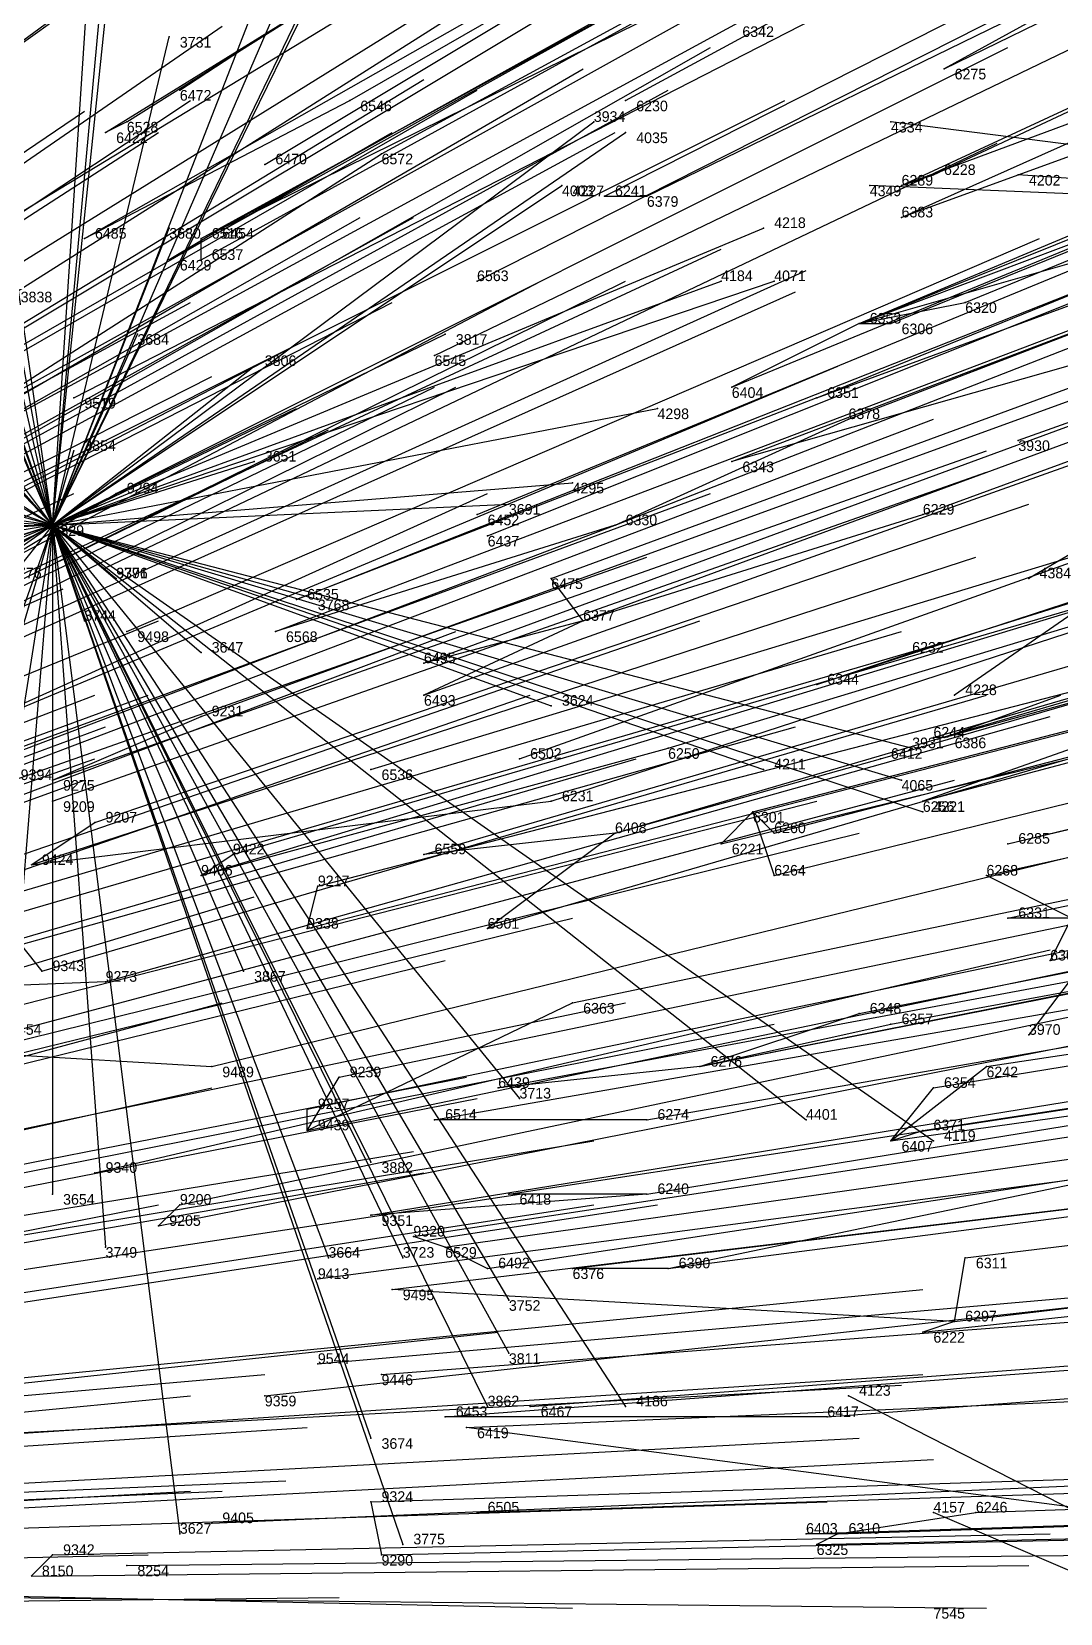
# Model space of a CAD drawing. Extents: x -0.5 to 0.59, y -0.5 to 0.59.
# Drawn here: x 0.208 to 0.305, y -0.0005 to 0.1485 of the extents above; entities that cross this region are included whole.
import ezdxf

# ---------------------------------------------------------------- set-up
doc = ezdxf.new("R2010")
doc.units = 0
for name, color, linetype in [('Facilities', 3, 'CONTINUOUS'), ('Facilities_lines', 3, 'CONTINUOUS'), ('Normals', 1, 'CONTINUOUS'), ('Source_points', 5, 'CONTINUOUS'), ('Text', 3, 'CONTINUOUS')]:
    doc.layers.add(name, color=color, linetype=linetype)

msp = doc.modelspace()

# ---------------------------------------------------------------- linework, layer by layer
at = {"layer": 'Facilities', "color": 3}
for p in [(0.222, 0.143, -0.66), (0.264, 0.142, -0.749), (0.217, 0.14, -0.644), (0.23, 0.136, -0.668), (0.262, 0.133, -0.735), (0.29, 0.134, -0.798), (0.226, 0.13, -0.65), (0.213, 0.129, -0.623), (0.224, 0.127, -0.644), (0.25, 0.125, -0.699), (0.286, 0.121, -0.778), (0.246, 0.118, -0.682), (0.212, 0.114, -0.601), (0.282, 0.114, -0.761), (0.25, 0.103, -0.676), (0.21, 0.102, -1.25), (0.263, 0.102, -0.706), (0.251, 0.101, -0.675), (0.215, 0.098, -0.591), (0.26, 0.093, -0.689), (0.217, 0.092, -0.59), (0.282, 0.087, -0.739), (0.294, 0.082, -0.763), (0.24, 0.079, -0.632), (0.254, 0.08, -0.667), (0.21, 0.078, -0.561), (0.276, 0.075, -0.714), (0.263, 0.073, -0.682), (0.3, 0.072, -0.772), (0.224, 0.069, -0.586), (0.234, 0.064, -0.606), (0.215, 0.059, -0.557), (0.271, 0.051, -0.69), (0.234, 0.045, -0.596), (0.266, 0.046, -0.676), (0.289, 0.044, -0.731), (0.214, 0.041, -0.545), (0.266, 0.039, -0.673), (0.222, 0.038, -0.563), (0.247, 0.034, -0.623), (0.268, 0.032, -0.676), (0.235, 0.031, -0.592), (0.295, 0.027, -0.742), (0.235, 0.023, -0.59), (0.241, 0.022, -0.605), (0.23, 0.02, -0.577), (0.255, 0.019, -0.64), (0.283, 0.018, -0.708), (0.24, 0.01, -0.601), (0.25, 0.009, -0.626), (0.225, 0.008, -0.563), (0.284, 0.007, -0.711), (0.217, 0.004, -0.544)]:
    msp.add_point(p, dxfattribs=at)
at = {"layer": 'Facilities_lines', "color": 3}
for p, q in [((0.365, 0.184, -1.022), (0.294, 0.145, -0.82)), ((0.21, 0.102, -1.25), (0.215, 0.178, -1.25)), ((0.21, 0.102, -1.25), (0.217, 0.169, -1.25)), ((0.21, 0.102, -1.25), (0.216, 0.167, -1.25)), ((0.226, 0.13, -0.65), (0.301, 0.167, -0.86)), ((0.21, 0.102, -1.25), (0.201, 0.164, -1.25)), ((0.21, 0.102, -1.25), (0.189, 0.161, -1.25)), ((0.21, 0.102, -1.25), (0.239, 0.162, -1.25)), ((0.21, 0.102, -1.25), (0.233, 0.161, -1.25)), ((0.21, 0.102, -1.25), (0.233, 0.155, -1.25)), ((0.286, 0.121, -0.778), (0.373, 0.156, -1.011)), ((0.21, 0.102, -1.25), (0.195, 0.153, -1.25)), ((0.21, 0.102, -1.25), (0.192, 0.151, -1.25)), ((0.21, 0.102, -1.25), (0.234, 0.151, -1.25)), ((0.21, 0.102, -1.25), (0.199, 0.15, -1.25)), ((0.21, 0.102, -1.25), (0.166, 0.148, -1.25)), ((0.21, 0.102, -1.25), (0.221, 0.148, -1.25)), ((0.29, 0.134, -0.798), (0.325, 0.147, -0.892)), ((0.334, 0.147, -0.913), (0.29, 0.131, -0.796)), ((0.286, 0.121, -0.778), (0.347, 0.144, -0.94)), ((0.21, 0.102, -1.25), (0.173, 0.143, -1.25)), ((0.21, 0.102, -1.25), (0.18, 0.142, -1.25)), ((0.21, 0.102, -1.25), (0.193, 0.143, -1.25)), ((0.213, 0.129, -0.623), (0.238, 0.142, -0.693)), ((0.21, 0.102, -1.25), (0.194, 0.14, -1.25)), ((0.21, 0.102, -1.25), (0.261, 0.14, -1.25)), ((0.21, 0.102, -1.25), (0.264, 0.139, -1.25)), ((0.217, 0.14, -0.644), (0.215, 0.139, -0.641)), ((0.36, 0.131, -1.25), (0.289, 0.14, -1.25)), ((0.21, 0.102, -1.25), (0.195, 0.137, -1.25)), ((0.202, 0.112, -0.578), (0.241, 0.137, -0.692)), ((0.29, 0.134, -0.798), (0.293, 0.135, -0.808)), ((0.36, 0.131, -1.25), (0.301, 0.135, -1.25)), ((0.21, 0.102, -1.25), (0.258, 0.134, -1.25)), ((0.21, 0.102, -1.25), (0.258, 0.134, -1.25)), ((0.262, 0.133, -0.735), (0.266, 0.133, -0.742)), ((0.286, 0.121, -0.778), (0.328, 0.133, -0.885)), ((0.36, 0.131, -1.25), (0.287, 0.134, -1.25)), ((0.21, 0.102, -1.25), (0.221, 0.13, -1.25)), ((0.21, 0.102, -1.25), (0.277, 0.13, -1.25)), ((0.226, 0.13, -0.65), (0.221, 0.127, -0.637)), ((0.36, 0.131, -1.25), (0.295, 0.086, -1.25)), ((0.36, 0.131, -1.25), (0.301, 0.11, -1.25)), ((0.36, 0.131, -1.25), (0.302, 0.054, -1.25)), ((0.36, 0.131, -1.25), (0.302, 0.097, -1.25)), ((0.224, 0.127, -0.644), (0.224, 0.129, -0.647)), ((0.282, 0.114, -0.761), (0.323, 0.129, -0.869)), ((0.341, 0.127, -0.909), (0.274, 0.108, -0.736)), ((0.21, 0.102, -1.25), (0.146, 0.124, -1.25)), ((0.21, 0.102, -1.25), (0.17, 0.125, -1.25)), ((0.21, 0.102, -1.25), (0.206, 0.124, -1.25)), ((0.21, 0.102, -1.25), (0.278, 0.125, -1.25)), ((0.21, 0.102, -1.25), (0.273, 0.125, -1.25)), ((0.286, 0.121, -0.778), (0.296, 0.123, -0.8)), ((0.286, 0.121, -0.778), (0.274, 0.115, -0.742)), ((0.286, 0.121, -0.778), (0.289, 0.121, -0.783)), ((0.21, 0.102, -1.25), (0.218, 0.12, -1.25)), ((0.21, 0.102, -1.25), (0.247, 0.12, -1.25)), ((0.21, 0.102, -1.25), (0.185, 0.118, -1.25)), ((0.21, 0.102, -1.25), (0.229, 0.117, -1.25)), ((0.282, 0.114, -0.761), (0.233, 0.095, -0.63)), ((0.21, 0.102, -1.25), (0.138, 0.112, -1.25)), ((0.21, 0.102, -1.25), (0.267, 0.113, -1.25)), ((0.263, 0.102, -0.706), (0.285, 0.112, -0.765)), ((0.21, 0.102, -1.25), (0.202, 0.111, -1.25)), ((0.21, 0.102, -1.25), (0.212, 0.109, -1.25)), ((0.21, 0.102, -1.25), (0.188, 0.108, -1.25)), ((0.21, 0.102, -1.25), (0.229, 0.108, -1.25)), ((0.21, 0.102, -1.25), (0.259, 0.106, -1.25)), ((0.21, 0.102, -1.25), (0.157, 0.105, -1.25)), ((0.181, 0.084, -0.498), (0.216, 0.105, -0.602)), ((0.21, 0.102, -1.25), (0.253, 0.104, -1.25)), ((0.26, 0.093, -0.689), (0.292, 0.103, -0.774)), ((0.21, 0.102, -1.25), (0.15, 0.083, -1.25)), ((0.21, 0.102, -1.25), (0.15, 0.101, -1.25)), ((0.21, 0.102, -1.25), (0.151, 0.068, -1.25)), ((0.21, 0.102, -1.25), (0.154, 0.063, -1.25)), ((0.21, 0.102, -1.25), (0.155, 0.093, -1.25)), ((0.21, 0.102, -1.25), (0.168, 0.079, -1.25)), ((0.21, 0.102, -1.25), (0.173, 0.081, -1.25)), ((0.21, 0.102, -1.25), (0.185, 0.017, -1.25)), ((0.21, 0.102, -1.25), (0.188, 0.093, -1.25)), ((0.21, 0.102, -1.25), (0.191, 0.101, -1.25)), ((0.21, 0.102, -1.25), (0.194, 0.057, -1.25)), ((0.21, 0.102, -1.25), (0.195, 0.097, -1.25)), ((0.21, 0.102, -1.25), (0.197, 0.02, -1.25)), ((0.21, 0.102, -1.25), (0.202, 0.004, -1.25)), ((0.21, 0.102, -1.25), (0.206, 0.097, -1.25)), ((0.21, 0.102, -1.25), (0.222, 0.007, -1.25)), ((0.21, 0.102, -1.25), (0.24, 0.016, -1.25)), ((0.21, 0.102, -1.25), (0.243, 0.006, -1.25)), ((0.21, 0.102, -1.25), (0.243, 0.033, -1.25)), ((0.21, 0.102, -1.25), (0.253, 0.029, -1.25)), ((0.21, 0.102, -1.25), (0.257, 0.085, -1.25)), ((0.21, 0.102, -1.25), (0.224, 0.09, -1.25)), ((0.21, 0.102, -1.25), (0.21, 0.039, -1.25)), ((0.21, 0.102, -1.25), (0.236, 0.033, -1.25)), ((0.21, 0.102, -1.25), (0.254, 0.048, -1.25)), ((0.21, 0.102, -1.25), (0.213, 0.093, -1.25)), ((0.21, 0.102, -1.25), (0.215, 0.034, -1.25)), ((0.21, 0.102, -1.25), (0.235, 0.095, -1.25)), ((0.21, 0.102, -1.25), (0.216, 0.097, -1.25)), ((0.21, 0.102, -1.25), (0.253, 0.024, -1.25)), ((0.21, 0.102, -1.25), (0.251, 0.019, -1.25)), ((0.21, 0.102, -1.25), (0.228, 0.06, -1.25)), ((0.21, 0.102, -1.25), (0.24, 0.042, -1.25)), ((0.21, 0.102, -1.25), (0.291, 0.081, -1.25)), ((0.21, 0.102, -1.25), (0.29, 0.078, -1.25)), ((0.21, 0.102, -1.25), (0.293, 0.044, -1.25)), ((0.21, 0.102, -1.25), (0.264, 0.019, -1.25)), ((0.21, 0.102, -1.25), (0.277, 0.079, -1.25)), ((0.21, 0.102, -1.25), (0.292, 0.075, -1.25)), ((0.21, 0.102, -1.25), (0.281, 0.046, -1.25)), ((0.263, 0.102, -0.706), (0.231, 0.092, -0.622)), ((0.26, 0.093, -0.689), (0.257, 0.097, -0.686)), ((0.26, 0.093, -0.689), (0.245, 0.086, -0.648)), ((0.26, 0.093, -0.689), (0.245, 0.089, -0.652)), ((0.282, 0.087, -0.739), (0.291, 0.09, -0.762)), ((0.326, 0.088, -0.844), (0.292, 0.076, -0.754)), ((0.294, 0.082, -0.763), (0.305, 0.086, -0.792)), ((0.21, 0.078, -0.561), (0.224, 0.084, -0.598)), ((0.294, 0.082, -0.763), (0.293, 0.082, -0.761)), ((0.224, 0.069, -0.586), (0.268, 0.081, -0.699)), ((0.3, 0.072, -0.772), (0.338, 0.081, -0.868)), ((0.263, 0.073, -0.682), (0.288, 0.08, -0.748)), ((0.21, 0.078, -0.561), (0.21, 0.076, -0.559)), ((0.208, 0.07, -0.55), (0.257, 0.076, -0.671)), ((0.276, 0.075, -0.714), (0.273, 0.072, -0.706)), ((0.276, 0.075, -0.714), (0.278, 0.069, -0.715)), ((0.276, 0.075, -0.714), (0.278, 0.073, -0.718)), ((0.208, 0.07, -0.55), (0.214, 0.074, -0.567)), ((0.263, 0.073, -0.682), (0.245, 0.071, -0.639)), ((0.263, 0.073, -0.682), (0.251, 0.064, -0.648)), ((0.224, 0.069, -0.586), (0.227, 0.071, -0.594)), ((0.306, 0.065, -0.783), (0.298, 0.069, -0.764)), ((0.234, 0.064, -0.606), (0.235, 0.068, -0.611)), ((0.205, 0.065, -0.537), (0.209, 0.06, -0.545)), ((0.306, 0.065, -0.783), (0.3, 0.065, -0.769)), ((0.306, 0.065, -0.783), (0.304, 0.061, -0.775)), ((0.215, 0.059, -0.557), (0.191, 0.058, -0.498)), ((0.271, 0.051, -0.69), (0.311, 0.059, -0.791)), ((0.234, 0.045, -0.596), (0.259, 0.057, -0.663)), ((0.271, 0.051, -0.69), (0.286, 0.056, -0.729)), ((0.271, 0.051, -0.69), (0.289, 0.055, -0.737)), ((0.192, 0.053, -0.498), (0.225, 0.051, -0.577)), ((0.271, 0.051, -0.69), (0.252, 0.049, -0.641)), ((0.289, 0.044, -0.731), (0.298, 0.051, -0.755)), ((0.234, 0.045, -0.596), (0.237, 0.05, -0.606)), ((0.289, 0.044, -0.731), (0.293, 0.049, -0.744)), ((0.234, 0.045, -0.596), (0.234, 0.047, -0.598)), ((0.266, 0.046, -0.676), (0.246, 0.046, -0.626)), ((0.289, 0.044, -0.731), (0.292, 0.045, -0.74)), ((0.268, 0.032, -0.676), (0.316, 0.042, -0.797)), ((0.266, 0.039, -0.673), (0.24, 0.037, -0.608)), ((0.266, 0.039, -0.673), (0.253, 0.039, -0.64)), ((0.222, 0.038, -0.563), (0.22, 0.036, -0.558)), ((0.247, 0.034, -0.623), (0.244, 0.035, -0.617)), ((0.247, 0.034, -0.623), (0.251, 0.032, -0.633)), ((0.295, 0.027, -0.742), (0.296, 0.033, -0.746)), ((0.268, 0.032, -0.676), (0.259, 0.032, -0.652)), ((0.295, 0.027, -0.742), (0.242, 0.03, -0.61)), ((0.295, 0.027, -0.742), (0.292, 0.026, -0.733)), ((0.375, -0.026, -1.25), (0.285, 0.02, -1.25)), ((0.283, 0.018, -0.708), (0.247, 0.018, -0.62)), ((0.31, 0.009, -0.776), (0.249, 0.017, -0.625)), ((0.24, 0.01, -0.601), (0.241, 0.005, -0.603)), ((0.284, 0.007, -0.711), (0.297, 0.009, -0.742)), ((0.375, -0.026, -1.25), (0.293, 0.009, -1.25)), ((0.284, 0.007, -0.711), (0.281, 0.007, -0.702)), ((0.284, 0.007, -0.711), (0.282, 0.006, -0.705)), ((0.208, 0.003, -0.521), (0.21, 0.005, -0.526))]:
    msp.add_line(p, q, dxfattribs=at)
at = {"layer": 'Normals', "color": 1}
for p, q in [((0.201, 0.143, -0.617), (0.276, 0.197, -0.579)), ((0.201, 0.143, -0.616), (0.276, 0.197, -0.578)), ((0.222, 0.143, -0.66), (0.3, 0.194, -0.624)), ((0.215, 0.139, -0.641), (0.294, 0.188, -0.604)), ((0.217, 0.14, -0.644), (0.295, 0.189, -0.607)), ((0.238, 0.142, -0.693), (0.318, 0.188, -0.655)), ((0.264, 0.142, -0.749), (0.345, 0.186, -0.711)), ((0.294, 0.145, -0.82), (0.378, 0.186, -0.783)), ((0.23, 0.136, -0.668), (0.31, 0.184, -0.632)), ((0.241, 0.137, -0.692), (0.322, 0.181, -0.654)), ((0.213, 0.129, -0.623), (0.294, 0.175, -0.586)), ((0.226, 0.13, -0.65), (0.307, 0.175, -0.613)), ((0.262, 0.133, -0.735), (0.345, 0.175, -0.697)), ((0.293, 0.135, -0.808), (0.378, 0.175, -0.771)), ((0.198, 0.126, -0.588), (0.277, 0.174, -0.549)), ((0.224, 0.129, -0.647), (0.306, 0.174, -0.61)), ((0.266, 0.133, -0.742), (0.348, 0.173, -0.704)), ((0.29, 0.134, -0.798), (0.374, 0.173, -0.762)), ((0.221, 0.127, -0.637), (0.302, 0.172, -0.6)), ((0.224, 0.127, -0.644), (0.306, 0.172, -0.607)), ((0.29, 0.131, -0.796), (0.375, 0.169, -0.759)), ((0.25, 0.125, -0.699), (0.333, 0.167, -0.662)), ((0.149, 0.105, -0.456), (0.224, 0.16, -0.419)), ((0.18, 0.11, -0.528), (0.259, 0.159, -0.491)), ((0.246, 0.118, -0.682), (0.329, 0.158, -0.644)), ((0.296, 0.123, -0.8), (0.382, 0.158, -0.763)), ((0.188, 0.109, -0.544), (0.268, 0.157, -0.508)), ((0.202, 0.112, -0.578), (0.283, 0.157, -0.54)), ((0.286, 0.121, -0.778), (0.372, 0.157, -0.741)), ((0.204, 0.111, -0.58), (0.285, 0.155, -0.542)), ((0.212, 0.114, -0.601), (0.294, 0.156, -0.564)), ((0.289, 0.121, -0.783), (0.375, 0.156, -0.746)), ((0.175, 0.104, -0.509), (0.254, 0.154, -0.474)), ((0.149, 0.096, -0.444), (0.226, 0.149, -0.408)), ((0.274, 0.115, -0.742), (0.359, 0.15, -0.704)), ((0.282, 0.114, -0.761), (0.368, 0.149, -0.723)), ((0.221, 0.148, -1.25), (0.221, 0.148, -1.15)), ((0.191, 0.101, -0.54), (0.272, 0.147, -0.503)), ((0.216, 0.105, -0.602), (0.3, 0.147, -0.565)), ((0.179, 0.098, -0.51), (0.26, 0.145, -0.474)), ((0.285, 0.112, -0.765), (0.371, 0.145, -0.728)), ((0.166, 0.096, -0.48), (0.245, 0.144, -0.442)), ((0.146, 0.091, -0.43), (0.223, 0.142, -0.393)), ((0.17, 0.097, -0.488), (0.25, 0.143, -0.451)), ((0.186, 0.098, -0.526), (0.268, 0.143, -0.49)), ((0.195, 0.1, -0.549), (0.279, 0.142, -0.513)), ((0.136, 0.089, -0.406), (0.213, 0.141, -0.368)), ((0.274, 0.108, -0.736), (0.361, 0.141, -0.7)), ((0.141, 0.088, -0.417), (0.22, 0.139, -0.38)), ((0.162, 0.093, -0.466), (0.242, 0.139, -0.428)), ((0.182, 0.095, -0.512), (0.263, 0.139, -0.475)), ((0.261, 0.14, -1.25), (0.261, 0.14, -1.15)), ((0.264, 0.139, -1.25), (0.264, 0.139, -1.15)), ((0.289, 0.14, -1.25), (0.289, 0.14, -1.15)), ((0.215, 0.098, -0.591), (0.299, 0.138, -0.554)), ((0.25, 0.103, -0.676), (0.335, 0.138, -0.638)), ((0.263, 0.102, -0.706), (0.35, 0.136, -0.669)), ((0.251, 0.101, -0.675), (0.336, 0.135, -0.637)), ((0.292, 0.103, -0.774), (0.379, 0.135, -0.737)), ((0.301, 0.135, -1.25), (0.301, 0.135, -1.15)), ((0.258, 0.134, -1.25), (0.258, 0.134, -1.15)), ((0.258, 0.134, -1.25), (0.258, 0.134, -1.15)), ((0.287, 0.134, -1.25), (0.287, 0.134, -1.15)), ((0.158, 0.085, -0.449), (0.239, 0.131, -0.412)), ((0.163, 0.086, -0.461), (0.244, 0.131, -0.424)), ((0.221, 0.13, -1.25), (0.221, 0.13, -1.15)), ((0.277, 0.13, -1.25), (0.277, 0.13, -1.15)), ((0.217, 0.092, -0.59), (0.303, 0.129, -0.554)), ((0.233, 0.095, -0.63), (0.319, 0.129, -0.592)), ((0.257, 0.097, -0.686), (0.344, 0.129, -0.648)), ((0.189, 0.089, -0.523), (0.273, 0.128, -0.486)), ((0.197, 0.088, -0.539), (0.281, 0.126, -0.502)), ((0.174, 0.082, -0.48), (0.256, 0.125, -0.443)), ((0.181, 0.084, -0.498), (0.264, 0.125, -0.461)), ((0.195, 0.086, -0.533), (0.28, 0.124, -0.496)), ((0.231, 0.092, -0.622), (0.318, 0.125, -0.585)), ((0.26, 0.093, -0.689), (0.347, 0.125, -0.652)), ((0.273, 0.125, -1.25), (0.273, 0.125, -1.15)), ((0.278, 0.125, -1.25), (0.278, 0.125, -1.15)), ((0.142, 0.079, -0.405), (0.223, 0.123, -0.368)), ((0.16, 0.081, -0.448), (0.242, 0.123, -0.41)), ((0.245, 0.089, -0.652), (0.332, 0.121, -0.615)), ((0.218, 0.12, -1.25), (0.218, 0.12, -1.15)), ((0.247, 0.12, -1.25), (0.247, 0.12, -1.15)), ((0.152, 0.077, -0.426), (0.233, 0.119, -0.386)), ((0.291, 0.09, -0.762), (0.38, 0.118, -0.725)), ((0.198, 0.081, -0.535), (0.284, 0.117, -0.498)), ((0.229, 0.117, -1.25), (0.229, 0.117, -1.15)), ((0.245, 0.086, -0.648), (0.332, 0.117, -0.61)), ((0.142, 0.074, -0.4), (0.225, 0.116, -0.364)), ((0.163, 0.075, -0.447), (0.246, 0.115, -0.408)), ((0.165, 0.074, -0.453), (0.248, 0.115, -0.414)), ((0.224, 0.084, -0.598), (0.312, 0.116, -0.562)), ((0.282, 0.087, -0.739), (0.371, 0.116, -0.702)), ((0.15, 0.073, -0.417), (0.233, 0.113, -0.379)), ((0.206, 0.079, -0.552), (0.293, 0.112, -0.515)), ((0.267, 0.113, -1.25), (0.267, 0.113, -1.15)), ((0.154, 0.071, -0.424), (0.236, 0.111, -0.384)), ((0.254, 0.08, -0.667), (0.341, 0.111, -0.628)), ((0.21, 0.078, -0.561), (0.298, 0.109, -0.525)), ((0.212, 0.109, -1.25), (0.212, 0.109, -1.15)), ((0.301, 0.11, -1.25), (0.301, 0.11, -1.15)), ((0.229, 0.108, -1.25), (0.229, 0.108, -1.15)), ((0.268, 0.081, -0.699), (0.357, 0.108, -0.662)), ((0.293, 0.082, -0.761), (0.382, 0.108, -0.724)), ((0.21, 0.076, -0.559), (0.298, 0.107, -0.522)), ((0.24, 0.079, -0.632), (0.329, 0.106, -0.594)), ((0.259, 0.106, -1.25), (0.259, 0.106, -1.15)), ((0.288, 0.08, -0.748), (0.378, 0.106, -0.711)), ((0.294, 0.082, -0.763), (0.384, 0.107, -0.726)), ((0.128, 0.065, -0.359), (0.212, 0.105, -0.322)), ((0.167, 0.067, -0.451), (0.251, 0.105, -0.412)), ((0.185, 0.073, -0.497), (0.272, 0.105, -0.459)), ((0.257, 0.076, -0.671), (0.346, 0.105, -0.634)), ((0.214, 0.074, -0.567), (0.302, 0.104, -0.53)), ((0.253, 0.104, -1.25), (0.253, 0.104, -1.15)), ((0.176, 0.069, -0.472), (0.263, 0.102, -0.435)), ((0.21, 0.102, -1.25), (0.21, 0.102, -1.15)), ((0.292, 0.076, -0.754), (0.382, 0.1, -0.717)), ((0.178, 0.068, -0.477), (0.266, 0.099, -0.44)), ((0.208, 0.07, -0.55), (0.297, 0.099, -0.512)), ((0.263, 0.073, -0.682), (0.352, 0.099, -0.645)), ((0.216, 0.097, -1.25), (0.216, 0.097, -1.15)), ((0.227, 0.071, -0.594), (0.316, 0.097, -0.557)), ((0.245, 0.071, -0.639), (0.334, 0.097, -0.602)), ((0.276, 0.075, -0.714), (0.365, 0.098, -0.676)), ((0.302, 0.097, -1.25), (0.302, 0.097, -1.15)), ((0.126, 0.059, -0.346), (0.211, 0.096, -0.31)), ((0.224, 0.069, -0.586), (0.313, 0.096, -0.549)), ((0.278, 0.073, -0.718), (0.367, 0.096, -0.68)), ((0.235, 0.095, -1.25), (0.235, 0.095, -1.15)), ((0.273, 0.072, -0.706), (0.363, 0.094, -0.668)), ((0.3, 0.072, -0.772), (0.391, 0.094, -0.736)), ((0.134, 0.058, -0.364), (0.22, 0.093, -0.328)), ((0.184, 0.063, -0.485), (0.271, 0.093, -0.448)), ((0.213, 0.093, -1.25), (0.213, 0.093, -1.15)), ((0.163, 0.06, -0.433), (0.248, 0.092, -0.393)), ((0.202, 0.066, -0.531), (0.29, 0.092, -0.493)), ((0.205, 0.065, -0.537), (0.294, 0.091, -0.5)), ((0.235, 0.068, -0.611), (0.324, 0.091, -0.573)), ((0.278, 0.069, -0.715), (0.367, 0.091, -0.677)), ((0.224, 0.09, -1.25), (0.224, 0.09, -1.15)), ((0.251, 0.064, -0.648), (0.34, 0.09, -0.61)), ((0.298, 0.069, -0.764), (0.388, 0.089, -0.727)), ((0.234, 0.064, -0.606), (0.323, 0.087, -0.568)), ((0.128, 0.053, -0.346), (0.214, 0.086, -0.309)), ((0.132, 0.054, -0.356), (0.219, 0.086, -0.319)), ((0.168, 0.056, -0.442), (0.255, 0.086, -0.404)), ((0.209, 0.06, -0.545), (0.298, 0.086, -0.507)), ((0.257, 0.085, -1.25), (0.257, 0.085, -1.15)), ((0.295, 0.086, -1.25), (0.295, 0.086, -1.15)), ((0.215, 0.059, -0.557), (0.304, 0.084, -0.519)), ((0.3, 0.065, -0.769), (0.391, 0.084, -0.732)), ((0.128, 0.051, -0.343), (0.215, 0.083, -0.306)), ((0.191, 0.058, -0.498), (0.28, 0.083, -0.461)), ((0.291, 0.081, -1.25), (0.291, 0.081, -1.15)), ((0.126, 0.049, -0.338), (0.214, 0.08, -0.302)), ((0.176, 0.054, -0.461), (0.265, 0.08, -0.424)), ((0.277, 0.079, -1.25), (0.277, 0.079, -1.15)), ((0.304, 0.061, -0.775), (0.395, 0.08, -0.738)), ((0.125, 0.046, -0.334), (0.213, 0.078, -0.299)), ((0.205, 0.054, -0.531), (0.295, 0.078, -0.493)), ((0.29, 0.078, -1.25), (0.29, 0.078, -1.15)), ((0.192, 0.053, -0.498), (0.282, 0.076, -0.46)), ((0.259, 0.057, -0.663), (0.35, 0.076, -0.627)), ((0.292, 0.075, -1.25), (0.292, 0.075, -1.15)), ((0.286, 0.056, -0.729), (0.377, 0.074, -0.691)), ((0.197, 0.051, -0.507), (0.286, 0.073, -0.469)), ((0.225, 0.051, -0.577), (0.315, 0.073, -0.539)), ((0.289, 0.055, -0.737), (0.381, 0.072, -0.699)), ((0.237, 0.05, -0.606), (0.328, 0.069, -0.569)), ((0.271, 0.051, -0.69), (0.362, 0.069, -0.652)), ((0.14, 0.04, -0.363), (0.229, 0.067, -0.326)), ((0.234, 0.047, -0.598), (0.325, 0.066, -0.56)), ((0.252, 0.049, -0.641), (0.343, 0.066, -0.604)), ((0.169, 0.043, -0.436), (0.259, 0.065, -0.398)), ((0.298, 0.051, -0.755), (0.389, 0.065, -0.717)), ((0.234, 0.045, -0.596), (0.325, 0.064, -0.559)), ((0.293, 0.049, -0.744), (0.385, 0.064, -0.706)), ((0.214, 0.041, -0.545), (0.304, 0.062, -0.507)), ((0.246, 0.046, -0.626), (0.338, 0.062, -0.589)), ((0.266, 0.046, -0.676), (0.358, 0.062, -0.639)), ((0.157, 0.039, -0.405), (0.247, 0.061, -0.368)), ((0.228, 0.06, -1.25), (0.228, 0.06, -1.15)), ((0.292, 0.045, -0.74), (0.384, 0.059, -0.702)), ((0.137, 0.033, -0.351), (0.226, 0.057, -0.314)), ((0.173, 0.038, -0.443), (0.264, 0.057, -0.406)), ((0.222, 0.038, -0.563), (0.312, 0.057, -0.525)), ((0.289, 0.044, -0.731), (0.381, 0.057, -0.693)), ((0.187, 0.037, -0.477), (0.278, 0.055, -0.439)), ((0.22, 0.036, -0.558), (0.311, 0.054, -0.521)), ((0.266, 0.039, -0.673), (0.358, 0.054, -0.636)), ((0.302, 0.054, -1.25), (0.302, 0.054, -1.15)), ((0.253, 0.039, -0.64), (0.345, 0.053, -0.604)), ((0.24, 0.037, -0.608), (0.332, 0.052, -0.571)), ((0.157, 0.032, -0.401), (0.249, 0.05, -0.366)), ((0.135, 0.029, -0.345), (0.225, 0.049, -0.307)), ((0.158, 0.03, -0.403), (0.25, 0.048, -0.367)), ((0.244, 0.035, -0.617), (0.336, 0.049, -0.579)), ((0.254, 0.048, -1.25), (0.254, 0.048, -1.15)), ((0.247, 0.034, -0.623), (0.339, 0.047, -0.585)), ((0.251, 0.032, -0.633), (0.343, 0.046, -0.596)), ((0.281, 0.046, -1.25), (0.281, 0.046, -1.15)), ((0.17, 0.029, -0.431), (0.261, 0.044, -0.393)), ((0.268, 0.032, -0.676), (0.361, 0.044, -0.639)), ((0.293, 0.044, -1.25), (0.293, 0.044, -1.15)), ((0.296, 0.033, -0.746), (0.388, 0.044, -0.708)), ((0.152, 0.028, -0.386), (0.244, 0.043, -0.35)), ((0.235, 0.031, -0.592), (0.326, 0.043, -0.554)), ((0.24, 0.042, -1.25), (0.24, 0.042, -1.15)), ((0.259, 0.032, -0.652), (0.351, 0.043, -0.616)), ((0.153, 0.025, -0.388), (0.245, 0.041, -0.351)), ((0.242, 0.03, -0.61), (0.334, 0.041, -0.572)), ((0.162, 0.025, -0.408), (0.254, 0.039, -0.373)), ((0.21, 0.039, -1.25), (0.21, 0.039, -1.15)), ((0.129, 0.02, -0.326), (0.22, 0.038, -0.289)), ((0.17, 0.024, -0.428), (0.261, 0.038, -0.39)), ((0.176, 0.024, -0.443), (0.267, 0.038, -0.405)), ((0.295, 0.027, -0.742), (0.387, 0.038, -0.704)), ((0.292, 0.026, -0.733), (0.384, 0.036, -0.696)), ((0.215, 0.034, -1.25), (0.215, 0.034, -1.15)), ((0.236, 0.033, -1.25), (0.236, 0.033, -1.15)), ((0.243, 0.033, -1.25), (0.243, 0.033, -1.15)), ((0.2, 0.021, -0.503), (0.292, 0.03, -0.465)), ((0.23, 0.02, -0.577), (0.321, 0.03, -0.538)), ((0.235, 0.023, -0.59), (0.326, 0.031, -0.551)), ((0.241, 0.022, -0.605), (0.333, 0.029, -0.567)), ((0.253, 0.029, -1.25), (0.253, 0.029, -1.15)), ((0.159, 0.016, -0.4), (0.252, 0.026, -0.364)), ((0.255, 0.019, -0.64), (0.348, 0.026, -0.604)), ((0.247, 0.018, -0.62), (0.34, 0.025, -0.583)), ((0.253, 0.024, -1.25), (0.253, 0.024, -1.15)), ((0.283, 0.018, -0.708), (0.375, 0.025, -0.67)), ((0.138, 0.014, -0.347), (0.23, 0.022, -0.308)), ((0.197, 0.016, -0.495), (0.29, 0.021, -0.459)), ((0.2, 0.016, -0.5), (0.292, 0.022, -0.463)), ((0.249, 0.017, -0.625), (0.342, 0.021, -0.588)), ((0.13, 0.011, -0.326), (0.223, 0.02, -0.29)), ((0.285, 0.02, -1.25), (0.285, 0.02, -1.15)), ((0.251, 0.019, -1.25), (0.251, 0.019, -1.15)), ((0.264, 0.019, -1.25), (0.264, 0.019, -1.15)), ((0.142, 0.011, -0.357), (0.234, 0.017, -0.317)), ((0.193, 0.011, -0.483), (0.286, 0.016, -0.446)), ((0.24, 0.016, -1.25), (0.24, 0.016, -1.15)), ((0.199, 0.009, -0.499), (0.293, 0.014, -0.463)), ((0.14, 0.008, -0.351), (0.232, 0.012, -0.312)), ((0.225, 0.008, -0.563), (0.317, 0.012, -0.524)), ((0.24, 0.01, -0.601), (0.333, 0.013, -0.563)), ((0.25, 0.009, -0.626), (0.343, 0.012, -0.589)), ((0.297, 0.009, -0.742), (0.389, 0.012, -0.704)), ((0.13, 0.006, -0.326), (0.223, 0.011, -0.288)), ((0.133, 0.007, -0.334), (0.226, 0.011, -0.296)), ((0.19, 0.007, -0.476), (0.283, 0.01, -0.438)), ((0.281, 0.007, -0.702), (0.373, 0.01, -0.664)), ((0.284, 0.007, -0.711), (0.377, 0.01, -0.672)), ((0.293, 0.009, -1.25), (0.293, 0.009, -1.15)), ((0.282, 0.006, -0.705), (0.374, 0.008, -0.667)), ((0.21, 0.005, -0.526), (0.304, 0.007, -0.491)), ((0.222, 0.007, -1.25), (0.222, 0.007, -1.15)), ((0.241, 0.005, -0.603), (0.334, 0.007, -0.565)), ((0.243, 0.006, -1.25), (0.243, 0.006, -1.15)), ((0.126, 0.003, -0.316), (0.219, 0.005, -0.277)), ((0.217, 0.004, -0.544), (0.31, 0.005, -0.507)), ((0.208, 0.003, -0.521), (0.302, 0.004, -0.485)), ((0.166, 0.002, -0.414), (0.259, 0, -0.378)), ((0.144, 0, -0.36), (0.237, 0.001, -0.322)), ((0.205, 0.001, -0.512), (0.298, 0, -0.477))]:
    msp.add_line(p, q, dxfattribs=at)
at = {"layer": 'Source_points', "color": 5}
for p in [(0.221, 0.148, -1.25), (0.294, 0.145, -0.82), (0.238, 0.142, -0.693), (0.215, 0.139, -0.641), (0.261, 0.14, -1.25), (0.264, 0.139, -1.25), (0.289, 0.14, -1.25), (0.241, 0.137, -0.692), (0.293, 0.135, -0.808), (0.301, 0.135, -1.25), (0.258, 0.134, -1.25), (0.258, 0.134, -1.25), (0.266, 0.133, -0.742), (0.287, 0.134, -1.25), (0.221, 0.13, -1.25), (0.277, 0.13, -1.25), (0.29, 0.131, -0.796), (0.224, 0.129, -0.647), (0.221, 0.127, -0.637), (0.273, 0.125, -1.25), (0.278, 0.125, -1.25), (0.296, 0.123, -0.8), (0.289, 0.121, -0.783), (0.218, 0.12, -1.25), (0.247, 0.12, -1.25), (0.229, 0.117, -1.25), (0.274, 0.115, -0.742), (0.267, 0.113, -1.25), (0.285, 0.112, -0.765), (0.212, 0.109, -1.25), (0.301, 0.11, -1.25), (0.229, 0.108, -1.25), (0.274, 0.108, -0.736), (0.259, 0.106, -1.25), (0.216, 0.105, -0.602), (0.253, 0.104, -1.25), (0.292, 0.103, -0.774), (0.216, 0.097, -1.25), (0.257, 0.097, -0.686), (0.302, 0.097, -1.25), (0.233, 0.095, -0.63), (0.235, 0.095, -1.25), (0.213, 0.093, -1.25), (0.231, 0.092, -0.622), (0.224, 0.09, -1.25), (0.291, 0.09, -0.762), (0.245, 0.089, -0.652), (0.245, 0.086, -0.648), (0.257, 0.085, -1.25), (0.295, 0.086, -1.25), (0.224, 0.084, -0.598), (0.293, 0.082, -0.761), (0.268, 0.081, -0.699), (0.291, 0.081, -1.25), (0.277, 0.079, -1.25), (0.288, 0.08, -0.748), (0.29, 0.078, -1.25), (0.21, 0.076, -0.559), (0.257, 0.076, -0.671), (0.292, 0.076, -0.754), (0.292, 0.075, -1.25), (0.214, 0.074, -0.567), (0.273, 0.072, -0.706), (0.278, 0.073, -0.718), (0.227, 0.071, -0.594), (0.245, 0.071, -0.639), (0.278, 0.069, -0.715), (0.298, 0.069, -0.764), (0.235, 0.068, -0.611), (0.3, 0.065, -0.769), (0.251, 0.064, -0.648), (0.209, 0.06, -0.545), (0.228, 0.06, -1.25), (0.304, 0.061, -0.775), (0.259, 0.057, -0.663), (0.286, 0.056, -0.729), (0.289, 0.055, -0.737), (0.302, 0.054, -1.25), (0.225, 0.051, -0.577), (0.298, 0.051, -0.755), (0.237, 0.05, -0.606), (0.252, 0.049, -0.641), (0.254, 0.048, -1.25), (0.293, 0.049, -0.744), (0.234, 0.047, -0.598), (0.246, 0.046, -0.626), (0.281, 0.046, -1.25), (0.292, 0.045, -0.74), (0.293, 0.044, -1.25), (0.24, 0.042, -1.25), (0.21, 0.039, -1.25), (0.253, 0.039, -0.64), (0.22, 0.036, -0.558), (0.24, 0.037, -0.608), (0.244, 0.035, -0.617), (0.215, 0.034, -1.25), (0.236, 0.033, -1.25), (0.243, 0.033, -1.25), (0.296, 0.033, -0.746), (0.251, 0.032, -0.633), (0.259, 0.032, -0.652), (0.242, 0.03, -0.61), (0.253, 0.029, -1.25), (0.292, 0.026, -0.733), (0.253, 0.024, -1.25), (0.285, 0.02, -1.25), (0.247, 0.018, -0.62), (0.251, 0.019, -1.25), (0.264, 0.019, -1.25), (0.249, 0.017, -0.625), (0.24, 0.016, -1.25), (0.293, 0.009, -1.25), (0.297, 0.009, -0.742), (0.222, 0.007, -1.25), (0.243, 0.006, -1.25), (0.281, 0.007, -0.702), (0.282, 0.006, -0.705), (0.21, 0.005, -0.526), (0.241, 0.005, -0.603)]:
    msp.add_point(p, dxfattribs=at)

# ---------------------------------------------------------------- texts
at = {"layer": 'Text', "color": 3}
for s, p in [('6342', (0.275, 0.148, -0.78)), ('3731', (0.222, 0.147, -1.25)), ('6275', (0.295, 0.144, -0.82)), ('6472', (0.222, 0.142, -0.66)), ('6546', (0.239, 0.141, -0.693)), ('6230', (0.265, 0.141, -0.749)), ('3934', (0.261, 0.14, -1.25)), ('6422', (0.216, 0.138, -0.641)), ('6528', (0.217, 0.139, -0.644)), ('4035', (0.265, 0.138, -1.25)), ('4334', (0.289, 0.139, -1.25)), ('6470', (0.231, 0.136, -0.668)), ('6572', (0.241, 0.136, -0.692)), ('6228', (0.294, 0.135, -0.808)), ('6289', (0.29, 0.134, -0.798)), ('4202', (0.302, 0.134, -1.25)), ('4003', (0.258, 0.133, -1.25)), ('4227', (0.259, 0.133, -1.25)), ('6241', (0.263, 0.133, -0.735)), ('6379', (0.266, 0.132, -0.742)), ('4349', (0.287, 0.133, -1.25)), ('6383', (0.29, 0.131, -0.796)), ('6485', (0.214, 0.129, -0.623)), ('3680', (0.221, 0.129, -1.25)), ('6516', (0.225, 0.129, -0.647)), ('6454', (0.226, 0.129, -0.65)), ('4218', (0.278, 0.13, -1.25)), ('6429', (0.222, 0.126, -0.637)), ('6537', (0.225, 0.127, -0.644)), ('6563', (0.25, 0.125, -0.699)), ('4184', (0.273, 0.125, -1.25)), ('4071', (0.278, 0.125, -1.25)), ('3838', (0.207, 0.123, -1.25)), ('6320', (0.296, 0.122, -0.8)), ('6353', (0.287, 0.121, -0.778)), ('6306', (0.29, 0.12, -0.783)), ('3684', (0.218, 0.119, -1.25)), ('3817', (0.248, 0.119, -1.25)), ('3806', (0.23, 0.117, -1.25)), ('6545', (0.246, 0.117, -0.682)), ('6404', (0.274, 0.114, -0.742)), ('6351', (0.283, 0.114, -0.761)), ('9519', (0.213, 0.113, -0.601)), ('4298', (0.267, 0.112, -1.25)), ('6378', (0.285, 0.112, -0.765)), ('3854', (0.213, 0.109, -1.25)), ('3651', (0.23, 0.108, -1.25)), ('3930', (0.301, 0.109, -1.25)), ('6343', (0.275, 0.107, -0.736)), ('9294', (0.217, 0.105, -0.602)), ('4295', (0.259, 0.105, -1.25)), ('6452', (0.251, 0.102, -0.676)), ('3691', (0.253, 0.103, -1.25)), ('6330', (0.264, 0.102, -0.706)), ('6229', (0.292, 0.103, -0.774)), ('3829', (0.21, 0.101, -1.25)), ('6437', (0.251, 0.1, -0.675)), ('3776', (0.206, 0.097, -1.25)), ('3771', (0.216, 0.097, -1.25)), ('9396', (0.216, 0.097, -0.591)), ('6475', (0.257, 0.096, -0.686)), ('4384', (0.303, 0.097, -1.25)), ('6535', (0.234, 0.095, -0.63)), ('3744', (0.213, 0.093, -1.25)), ('3768', (0.235, 0.094, -1.25)), ('6377', (0.26, 0.093, -0.689)), ('9498', (0.218, 0.091, -0.59)), ('3647', (0.225, 0.09, -1.25)), ('6568', (0.232, 0.091, -0.622)), ('6232', (0.291, 0.09, -0.762)), ('6495', (0.245, 0.089, -0.652)), ('6344', (0.283, 0.087, -0.739)), ('4228', (0.296, 0.086, -1.25)), ('9231', (0.225, 0.084, -0.598)), ('6493', (0.245, 0.085, -0.648)), ('3624', (0.258, 0.085, -1.25)), ('3931', (0.291, 0.081, -1.25)), ('6244', (0.293, 0.082, -0.761)), ('6386', (0.295, 0.081, -0.763)), ('6502', (0.255, 0.08, -0.667)), ('6250', (0.268, 0.08, -0.699)), ('6412', (0.289, 0.08, -0.748)), ('9394', (0.207, 0.078, -0.552)), ('6536', (0.241, 0.078, -0.632)), ('4211', (0.278, 0.079, -1.25)), ('9275', (0.211, 0.077, -0.561)), ('4065', (0.29, 0.077, -1.25)), ('9209', (0.211, 0.075, -0.559)), ('6231', (0.258, 0.076, -0.671)), ('6256', (0.292, 0.075, -0.754)), ('4221', (0.293, 0.075, -1.25)), ('9207', (0.215, 0.074, -0.567)), ('6301', (0.276, 0.074, -0.714)), ('6408', (0.263, 0.073, -0.682)), ('6260', (0.278, 0.073, -0.718)), ('6285', (0.301, 0.072, -0.772)), ('9422', (0.227, 0.071, -0.594)), ('6559', (0.246, 0.071, -0.639)), ('6221', (0.274, 0.071, -0.706)), ('9424', (0.209, 0.07, -0.55)), ('9406', (0.224, 0.069, -0.586)), ('9217', (0.235, 0.068, -0.611)), ('6264', (0.278, 0.069, -0.715)), ('6268', (0.298, 0.069, -0.764)), ('6331', (0.301, 0.065, -0.769)), ('9338', (0.234, 0.064, -0.606)), ('6501', (0.251, 0.064, -0.648)), ('6360', (0.304, 0.061, -0.775)), ('9343', (0.21, 0.06, -0.545)), ('9273', (0.215, 0.059, -0.557)), ('3867', (0.229, 0.059, -1.25)), ('6363', (0.26, 0.056, -0.663)), ('6348', (0.287, 0.056, -0.729)), ('6357', (0.29, 0.055, -0.737)), ('9454', (0.206, 0.054, -0.531)), ('3970', (0.302, 0.054, -1.25)), ('9489', (0.226, 0.05, -0.577)), ('9239', (0.238, 0.05, -0.606)), ('6276', (0.272, 0.051, -0.69)), ('6242', (0.298, 0.05, -0.755)), ('6439', (0.252, 0.049, -0.641)), ('6354', (0.294, 0.049, -0.744)), ('9257', (0.235, 0.047, -0.598)), ('3713', (0.254, 0.048, -1.25)), ('6514', (0.247, 0.046, -0.626)), ('6274', (0.267, 0.046, -0.676)), ('4401', (0.281, 0.046, -1.25)), ('9439', (0.235, 0.045, -0.596)), ('6371', (0.293, 0.045, -0.74)), ('4119', (0.294, 0.044, -1.25)), ('6407', (0.29, 0.043, -0.731)), ('9340', (0.215, 0.041, -0.545)), ('3882', (0.241, 0.041, -1.25)), ('3654', (0.211, 0.038, -1.25)), ('9200', (0.222, 0.038, -0.563)), ('6418', (0.254, 0.038, -0.64)), ('6240', (0.267, 0.039, -0.673)), ('9205', (0.221, 0.036, -0.558)), ('9351', (0.241, 0.036, -0.608)), ('9320', (0.244, 0.035, -0.617)), ('3749', (0.215, 0.033, -1.25)), ('3664', (0.236, 0.033, -1.25)), ('3723', (0.243, 0.033, -1.25)), ('6529', (0.247, 0.033, -0.623)), ('6492', (0.252, 0.032, -0.633)), ('6390', (0.269, 0.032, -0.676)), ('6311', (0.297, 0.032, -0.746)), ('9413', (0.235, 0.031, -0.592)), ('6376', (0.259, 0.031, -0.652)), ('9495', (0.243, 0.029, -0.61)), ('3752', (0.253, 0.028, -1.25)), ('6297', (0.296, 0.027, -0.742)), ('6222', (0.293, 0.025, -0.733)), ('9544', (0.235, 0.023, -0.59)), ('3811', (0.253, 0.023, -1.25)), ('9446', (0.241, 0.021, -0.605)), ('4123', (0.286, 0.02, -1.25)), ('9359', (0.23, 0.019, -0.577)), ('3862', (0.251, 0.019, -1.25)), ('4186', (0.265, 0.019, -1.25)), ('6453', (0.248, 0.018, -0.62)), ('6467', (0.256, 0.018, -0.64)), ('6417', (0.283, 0.018, -0.708)), ('6419', (0.25, 0.016, -0.625)), ('3674', (0.241, 0.015, -1.25)), ('9324', (0.241, 0.01, -0.601)), ('9405', (0.226, 0.008, -0.563)), ('6505', (0.251, 0.009, -0.626)), ('4157', (0.293, 0.009, -1.25)), ('6246', (0.297, 0.009, -0.742)), ('3627', (0.222, 0.007, -1.25)), ('6403', (0.281, 0.007, -0.702)), ('6310', (0.285, 0.007, -0.711)), ('9342', (0.211, 0.005, -0.526)), ('3775', (0.244, 0.006, -1.25)), ('6325', (0.282, 0.005, -0.705)), ('9290', (0.241, 0.004, -0.603)), ('8150', (0.209, 0.003, -0.521)), ('8254', (0.218, 0.003, -0.544)), ('7545', (0.293, -0.001, -0.732))]:
    msp.add_text(s, height=0.001, dxfattribs=at).set_placement(p)

doc.saveas('drawing.dxf')
